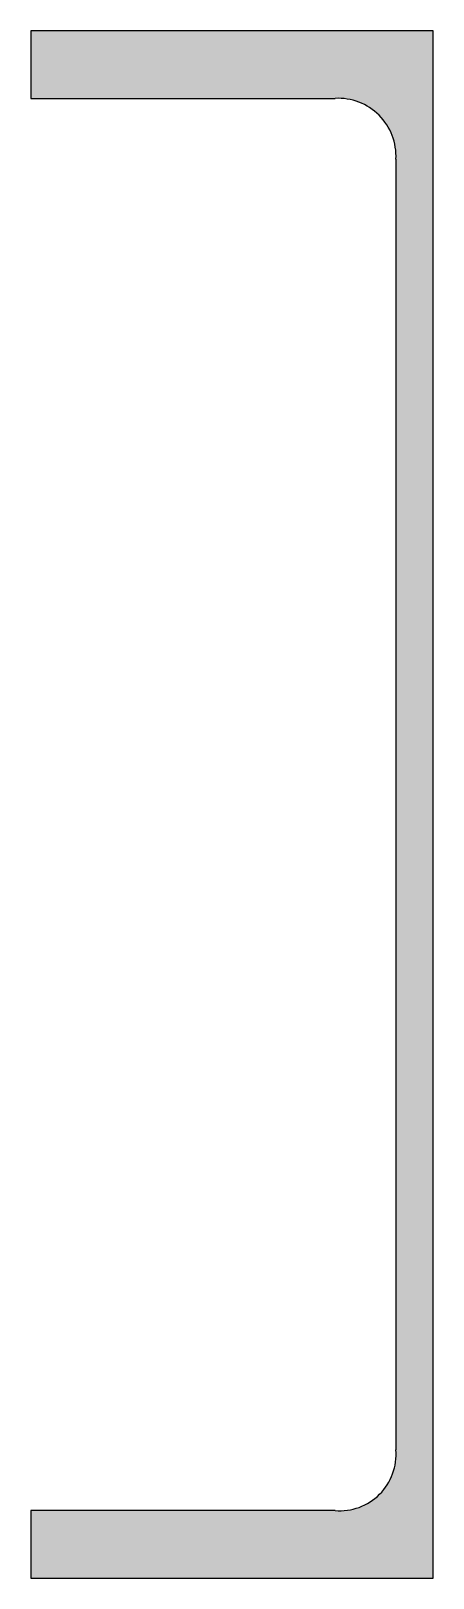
# Model space of a CAD drawing. Header units: millimetres. Extents: x -101 to 3415, y -52 to 1366.
# Drawn here: x 327.383 to 327.685, y 145.212 to 146.373 of the extents above; entities that cross this region are included whole.
import ezdxf

# ---------------------------------------------------------------- set-up
doc = ezdxf.new("R2010")
doc.units = ezdxf.units.MM
doc.layers.add('00_ARQ', color=8, linetype='Continuous')

msp = doc.modelspace()

# ---------------------------------------------------------------- hatches: boundary and pattern name
at = {"layer": '00_ARQ'}
h = msp.add_hatch(color=9, dxfattribs=at)
edge = h.paths.add_edge_path()
edge.add_line((327.6567595489448, 146.2770214016712), (327.6567595489448, 145.3082029027201))
edge.add_arc((327.614450150519, 145.3047831168299), 0.04244738072923776, -94.62105982827529, 4.62105982964772, ccw=False)
edge.add_line((327.6110303646269, 145.2624737184033), (327.3825216305926, 145.2624737184033))
edge.add_line((327.3825216305935, 145.2624737184033), (327.3825216305935, 145.2118515113636))
edge.add_line((327.3825216305935, 145.2118515113634), (327.6846543513781, 145.2118515113634))
edge.add_line((327.6846543513793, 145.2118515113634), (327.6846543513793, 146.3733727930278))
edge.add_line((327.6846543513793, 146.373372793029), (327.3825216305947, 146.373372793029))
edge.add_line((327.3825216305935, 146.373372793029), (327.3825216305935, 146.3227505859893))
edge.add_line((327.3825216305935, 146.3227505859891), (327.6110303646278, 146.3227505859891))
edge.add_arc((327.6132624796202, 146.2792535166644), 0.04355430377387516, -2.9376389237913827, 92.93763892246369, ccw=False)

# ---------------------------------------------------------------- linework, layer by layer
at = {"layer": '00_ARQ', "color": 9}
for p, q in [((327.6846543513793, 146.3733727930283), (327.3825216305935, 146.3733727930283)), ((327.3825216305935, 146.3733727930283), (327.3825216305935, 146.3227505859892)), ((327.6846543513793, 145.2118515113635), (327.6846543513793, 146.3733727930283)), ((327.6846543513793, 146.3733727930283), (327.6846543513793, 146.3733727930283)), ((327.6846543513793, 146.3733727930283), (327.6846543513793, 146.3733727930283)), ((327.6846543513793, 146.3733727930283), (327.6846543513793, 146.3733727930283)), ((327.3825216305935, 146.3227505859892), (327.6110303646269, 146.3227505859892)), ((327.6567595489448, 146.2770214016713), (327.6567595489448, 145.3082029027213)), ((327.6110303646269, 145.2624737184034), (327.3825216305935, 145.2624737184034)), ((327.3825216305935, 145.2624737184034), (327.3825216305935, 145.2118515113635)), ((327.3825216305935, 145.2118515113635), (327.6846543513793, 145.2118515113635)), ((327.6846543513793, 145.2118515113635), (327.6846543513793, 145.2118515113635)), ((327.6846543513793, 145.2118515113635), (327.6846543513793, 145.2118515113635)), ((327.6846543513793, 145.2118515113635), (327.6846543513793, 145.2118515113635))]:
    msp.add_line(p, q, dxfattribs=at)
for centre, radius, start, end in [((327.6132624796202, 146.2792535166637), 0.04355430377387516, 357.062361076208, 92.9376389224609), ((327.614450150519, 145.30478311683), 0.04244738072923776, 265.3789401717284, 4.621059829647606)]:
    msp.add_arc(centre, radius, start, end, dxfattribs=at)

doc.saveas('drawing.dxf')
